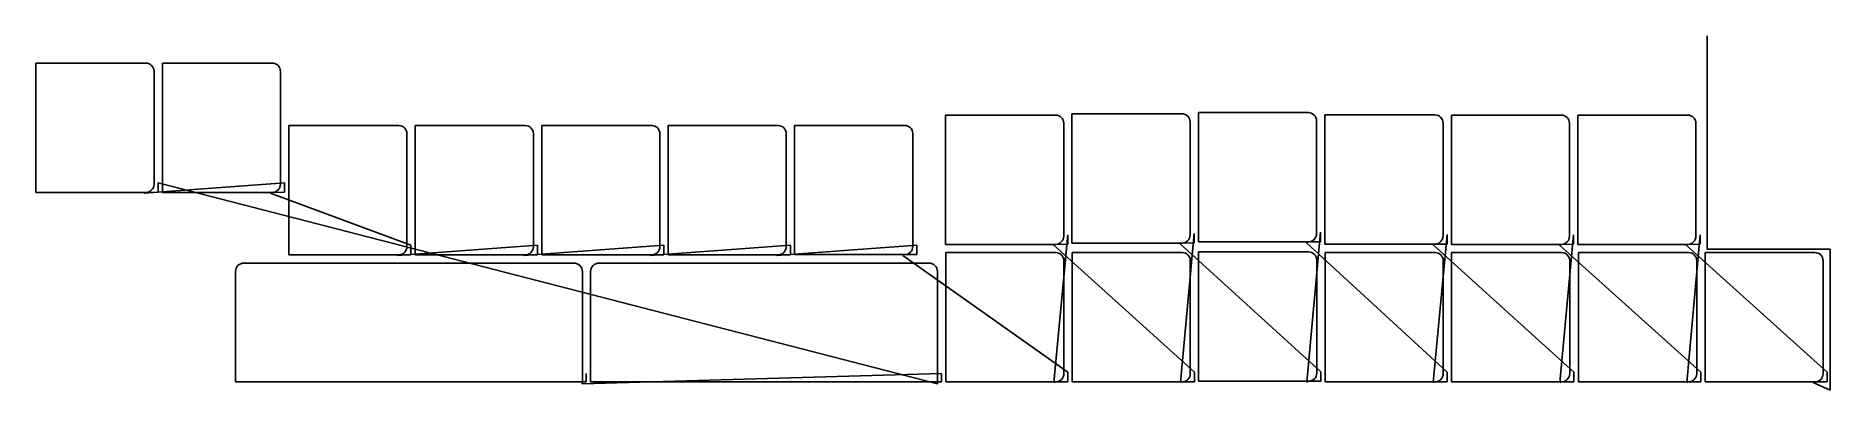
# Model space of a CAD drawing. Header units: metres. Extents: x 20 to 4425, y 0 to 868.
import ezdxf

# ---------------------------------------------------------------- set-up
doc = ezdxf.new("R2010")
doc.units = ezdxf.units.M

msp = doc.modelspace()

# ---------------------------------------------------------------- linework, layer by layer
at = {"layer": 'TOOL_0'}
for p, q in [((4123.124, 867.432), (4123.124, 868.432)), ((4123.124, 345.302), (4123.124, 867.432)), ((20.213, 484.791), (20.213, 801.791)), ((20.213, 801.791), (290.213, 801.791)), ((330.646, 484.791), (330.646, 801.791)), ((330.646, 801.791), (600.646, 801.791)), ((310.213, 781.791), (310.213, 504.791)), ((620.646, 781.791), (620.646, 504.791)), ((2253.312, 357.381), (2253.312, 674.381)), ((2253.312, 674.381), (2523.312, 674.381)), ((2563.745, 360.602), (2563.745, 677.602)), ((2563.745, 677.602), (2833.745, 677.602)), ((2874.178, 363.362), (2874.178, 680.362)), ((2874.178, 680.362), (3144.178, 680.362)), ((3184.611, 357.843), (3184.611, 674.843)), ((3184.611, 674.843), (3454.611, 674.843)), ((3495.044, 357.384), (3495.044, 674.384)), ((3495.044, 674.384), (3765.044, 674.384)), ((3805.477, 357.385), (3805.477, 674.385)), ((3805.477, 674.385), (4075.477, 674.385)), ((641.079, 331.618), (641.079, 648.618)), ((641.079, 648.618), (911.079, 648.618)), ((931.079, 628.618), (931.079, 351.618)), ((951.512, 331.619), (951.512, 648.619)), ((951.512, 648.619), (1221.512, 648.619)), ((1241.512, 628.619), (1241.512, 351.619)), ((1261.944, 331.62), (1261.944, 648.62)), ((1261.944, 648.62), (1531.944, 648.62)), ((1551.944, 628.62), (1551.944, 351.62)), ((1572.377, 331.621), (1572.377, 648.621)), ((1572.377, 648.621), (1842.377, 648.621)), ((1862.377, 628.621), (1862.377, 351.621)), ((1882.81, 332.081), (1882.81, 649.081)), ((1882.81, 649.081), (2152.81, 649.081)), ((2172.81, 629.081), (2172.81, 352.081)), ((2543.312, 654.381), (2543.312, 377.381)), ((2853.745, 657.602), (2853.745, 380.602)), ((3164.178, 660.362), (3164.178, 383.362)), ((3474.611, 654.843), (3474.611, 377.843)), ((3785.044, 654.384), (3785.044, 377.384)), ((4095.477, 654.385), (4095.477, 377.385)), ((290.213, 484.791), (20.213, 484.791)), ((285.855, 482.834), (630.62, 508.266)), ((290.213, 484.791), (285.855, 482.834)), ((320.187, 484.953), (290.213, 484.791)), ((2233.277, 15.609), (320.187, 508.266)), ((320.187, 508.266), (320.187, 484.953)), ((600.646, 484.791), (330.646, 484.791)), ((600.646, 484.791), (596.288, 482.834)), ((630.62, 484.953), (600.646, 484.791)), ((630.62, 508.266), (630.62, 484.953)), ((596.288, 482.834), (941.053, 355.093)), ((906.721, 329.661), (1251.486, 355.094)), ((941.053, 355.093), (941.053, 331.78)), ((1217.154, 329.662), (1561.918, 355.095)), ((1251.486, 355.094), (1251.486, 331.781)), ((1527.586, 329.663), (1872.351, 355.096)), ((1561.918, 355.095), (1561.918, 331.782)), ((1838.019, 329.664), (2182.784, 355.556)), ((1872.351, 355.096), (1872.351, 331.783)), ((2182.784, 355.556), (2182.784, 332.243)), ((2523.312, 357.381), (2253.312, 357.381)), ((2523.312, 357.381), (2518.954, 355.424)), ((2518.954, 355.424), (2864.178, 43.691)), ((2519.413, 18.258), (2553.286, 380.856)), ((2553.286, 357.543), (2523.312, 357.381)), ((2553.286, 380.856), (2553.286, 357.543)), ((2833.745, 360.602), (2563.745, 360.602)), ((2833.745, 360.602), (2829.387, 358.645)), ((2829.387, 358.645), (3174.611, 45.072)), ((2829.846, 18.259), (2863.719, 384.076)), ((2863.719, 360.764), (2833.745, 360.602)), ((2863.719, 384.076), (2863.719, 360.764)), ((3144.178, 363.362), (2874.178, 363.362)), ((3144.178, 363.362), (3139.82, 361.405)), ((3139.82, 361.405), (3485.044, 43.692)), ((3140.279, 19.64), (3174.152, 386.837)), ((3174.152, 363.524), (3144.178, 363.362)), ((3174.152, 386.837), (3174.152, 363.524)), ((3454.611, 357.843), (3184.611, 357.843)), ((3454.611, 357.843), (3450.253, 355.886)), ((3450.253, 355.886), (3795.477, 43.693)), ((3450.712, 18.26), (3484.585, 381.318)), ((3484.585, 358.005), (3454.611, 357.843)), ((3484.585, 381.318), (3484.585, 358.005)), ((3765.044, 357.384), (3495.044, 357.384)), ((3765.044, 357.384), (3760.686, 355.427)), ((3760.686, 355.427), (4107.286, 43.694)), ((3761.145, 18.261), (3795.018, 380.859)), ((3795.018, 357.546), (3765.044, 357.384)), ((3795.018, 380.859), (3795.018, 357.546)), ((4075.477, 357.385), (3805.477, 357.385)), ((4075.477, 357.385), (4071.119, 355.428)), ((4071.119, 355.428), (4417.72, 43.695)), ((4072.954, 18.262), (4105.451, 380.86)), ((4105.451, 357.547), (4075.477, 357.385)), ((4105.451, 380.86), (4105.451, 357.547)), ((531.022, 311.581), (1341.022, 311.581)), ((911.079, 331.618), (641.079, 331.618)), ((911.079, 331.618), (906.721, 329.661)), ((941.053, 331.78), (911.079, 331.618)), ((1221.512, 331.619), (951.512, 331.619)), ((1221.512, 331.619), (1217.154, 329.662)), ((1251.486, 331.781), (1221.512, 331.619)), ((1531.944, 331.62), (1261.944, 331.62)), ((1402.71, 311.581), (2212.71, 311.581)), ((1531.944, 331.62), (1527.586, 329.663)), ((1561.918, 331.782), (1531.944, 331.62)), ((1842.377, 331.621), (1572.377, 331.621)), ((1842.377, 331.621), (1838.019, 329.664)), ((1872.351, 331.783), (1842.377, 331.621)), ((2152.81, 332.081), (1882.81, 332.081)), ((2152.81, 332.081), (2148.452, 330.124)), ((2148.452, 330.124), (2553.745, 43.69)), ((2182.784, 332.243), (2152.81, 332.081)), ((2253.771, 20.215), (2253.771, 337.215)), ((2253.771, 337.215), (2523.771, 337.215)), ((2543.771, 317.215), (2543.771, 40.215)), ((2564.204, 20.216), (2564.204, 337.216)), ((2564.204, 337.216), (2834.204, 337.216)), ((2854.204, 317.216), (2854.204, 40.216)), ((2874.637, 21.597), (2874.637, 338.597)), ((2874.637, 338.597), (3144.637, 338.597)), ((3164.637, 318.597), (3164.637, 41.597)), ((3185.07, 20.217), (3185.07, 337.217)), ((3185.07, 337.217), (3455.07, 337.217)), ((3475.07, 317.217), (3475.07, 40.217)), ((3495.503, 20.218), (3495.503, 337.218)), ((3495.503, 337.218), (3765.503, 337.218)), ((3785.503, 317.218), (3785.503, 40.218)), ((3807.312, 20.219), (3807.312, 337.219)), ((3807.312, 337.219), (4077.312, 337.219)), ((4097.312, 317.219), (4097.312, 40.219)), ((4117.746, 20.22), (4117.746, 337.22)), ((4117.746, 337.22), (4387.746, 337.22)), ((4424.858, 345.302), (4123.124, 345.302)), ((4407.746, 317.22), (4407.746, 40.22)), ((4424.858, 1.009), (4424.858, 345.302)), ((510.272, 20.081), (510.272, 290.831)), ((1361.772, 290.831), (1361.772, 20.081)), ((1381.96, 20.081), (1381.96, 290.831)), ((2233.46, 290.831), (2233.46, 20.081)), ((3174.611, 45.072), (3174.611, 21.759)), ((1361.772, 20.081), (510.272, 20.081)), ((1361.589, 15.609), (2243.152, 40.781)), ((1361.772, 20.081), (1361.589, 15.609)), ((1371.464, 19.994), (1361.772, 20.081)), ((1371.464, 40.781), (1371.464, 19.994)), ((2233.46, 20.081), (1381.96, 20.081)), ((2233.46, 20.081), (2233.277, 15.609)), ((2243.152, 19.994), (2233.46, 20.081)), ((2243.152, 40.781), (2243.152, 19.994)), ((2523.771, 20.215), (2253.771, 20.215)), ((2523.771, 20.215), (2519.413, 18.258)), ((2553.745, 20.377), (2523.771, 20.215)), ((2553.745, 43.69), (2553.745, 20.377)), ((2834.204, 20.216), (2564.204, 20.216)), ((2834.204, 20.216), (2829.846, 18.259)), ((2864.178, 20.378), (2834.204, 20.216)), ((2864.178, 43.691), (2864.178, 20.378)), ((3144.637, 21.597), (2874.637, 21.597)), ((3144.637, 21.597), (3140.279, 19.64)), ((3174.611, 21.759), (3144.637, 21.597)), ((3455.07, 20.217), (3185.07, 20.217)), ((3455.07, 20.217), (3450.712, 18.26)), ((3485.044, 20.379), (3455.07, 20.217)), ((3485.044, 43.692), (3485.044, 20.379)), ((3765.503, 20.218), (3495.503, 20.218)), ((3765.503, 20.218), (3761.145, 18.261)), ((3795.477, 20.38), (3765.503, 20.218)), ((3795.477, 43.693), (3795.477, 20.38)), ((4077.312, 20.219), (3807.312, 20.219)), ((4077.312, 20.219), (4072.954, 18.262)), ((4107.286, 20.381), (4077.312, 20.219)), ((4107.286, 43.694), (4107.286, 20.381)), ((4387.746, 20.22), (4117.746, 20.22)), ((4387.746, 20.22), (4383.388, 18.263)), ((4383.388, 18.263), (4424.858, 0.009)), ((4417.72, 20.382), (4387.746, 20.22)), ((4417.72, 43.695), (4417.72, 20.382)), ((4424.858, 0.009), (4424.858, 1.009)), ((4424.858, 1.009), (4424.858, 0.009)), ((4424.858, 0.009), (4424.858, 1.009))]:
    msp.add_line(p, q, dxfattribs=at)
for centre, radius, start, end in [((290.213, 781.791), 20, 0, 90), ((600.646, 781.791), 20, 0, 90), ((2523.312, 654.381), 20, 0, 90), ((2833.745, 657.602), 20, 0, 90), ((3144.178, 660.362), 20, 0, 90), ((3454.611, 654.843), 20, 0, 90), ((3765.044, 654.384), 20, 0, 90), ((4075.477, 654.385), 20, 0, 90), ((911.079, 628.618), 20, 0, 90), ((1221.512, 628.619), 20, 0, 90), ((1531.944, 628.62), 20, 0, 90), ((1842.377, 628.621), 20, 0, 90), ((2152.81, 629.081), 20, 0, 90), ((290.213, 504.791), 20, 270, 0), ((600.646, 504.791), 20, 270, 0), ((2523.312, 377.381), 20, 270, 0), ((2833.745, 380.602), 20, 270, 0), ((3144.178, 383.362), 20, 270, 0), ((3454.611, 377.843), 20, 270, 0), ((3765.044, 377.384), 20, 270, 0), ((4075.477, 377.385), 20, 270, 0), ((531.022, 290.831), 20.75, 90, 180), ((911.079, 351.618), 20, 270, 0), ((1221.512, 351.619), 20, 270, 0), ((1341.022, 290.831), 20.75, 0, 90), ((1402.71, 290.831), 20.75, 90, 180), ((1531.944, 351.62), 20, 270, 0), ((1842.377, 351.621), 20, 270, 0), ((2152.81, 352.081), 20, 270, 0), ((2212.71, 290.831), 20.75, 0, 90), ((2523.771, 317.215), 20, 0, 90), ((2834.204, 317.216), 20, 0, 90), ((3144.637, 318.597), 20, 0, 90), ((3455.07, 317.217), 20, 0, 90), ((3765.503, 317.218), 20, 0, 90), ((4077.312, 317.219), 20, 0, 90), ((4387.746, 317.22), 20, 0, 90), ((2523.771, 40.215), 20, 270, 0), ((2834.204, 40.216), 20, 270, 0), ((3144.637, 41.597), 20, 270, 0), ((3455.07, 40.217), 20, 270, 0), ((3765.503, 40.218), 20, 270, 0), ((4077.312, 40.219), 20, 270, 0), ((4387.746, 40.22), 20, 270, 0)]:
    msp.add_arc(centre, radius, start, end, dxfattribs=at)

doc.saveas('drawing.dxf')
